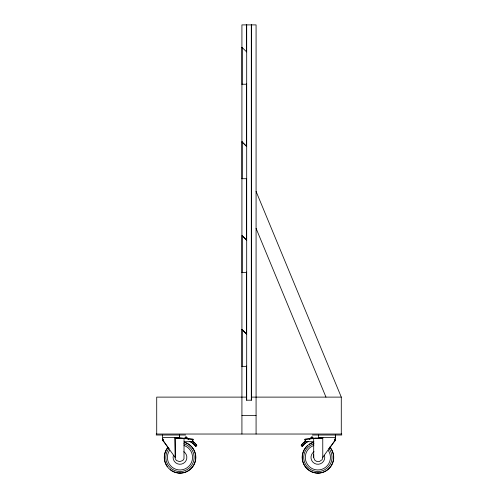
<?xml version="1.0" encoding="UTF-8"?>
<svg xmlns="http://www.w3.org/2000/svg" width="498" height="498" viewBox="0 0 498 498"><rect width="100%" height="100%" fill="white"/><g stroke="black" fill="none" stroke-linecap="round" stroke-linejoin="round"><path stroke-width="0.75" d="M184.055 438.315L183.986 458.726L182.816 460.501L179.61 461.658L176.41 460.501L175.234 458.726L175.035 437.611L175.34 457.662L162.709 440.139L162.821 440.786L162.491 438.346M304.95 439.342L313.684 438.464L322.704 438.458L313.684 438.327L322.76 437.611L322.76 457.699L322.15 459.679L319.405 461.528L317.058 461.528L315.029 460.501L313.703 457.699L313.684 438.327L316.112 438.147M322.76 438.072L322.76 437.611M335.328 438.383L335.023 440.786L335.353 438.346M335.49 438.383L335.179 440.786L335.509 438.346M335.353 438.252L335.098 440.276L322.76 457.307M335.509 438.252L335.26 440.276L329.763 447.858M335.023 440.381L335.328 438.284M335.179 440.381L335.49 438.284M192.913 439.224L192.489 441.633L184.154 441.745M192.645 441.633L193.068 439.224L175.084 437.611L184.316 438.327L175.14 438.458L184.21 438.315M185.063 437.879L186.103 436.846L188.406 439.143M309.594 439.143L311.897 436.846L312.937 437.879L312.016 438.8M309.756 439.143L312.059 436.846L313.093 437.879M313.846 441.745L305.355 441.633L304.932 439.224L313.945 438.315M241.922 47.322L246.691 51.935M241.922 84.237L246.691 84.237M246.691 146.412L241.922 141.793L246.541 146.412M241.922 178.707L246.691 178.707M242.078 235.616L246.691 240.235L242.078 235.616L242.078 272.531M241.922 272.531L246.691 272.531M246.691 334.058L241.922 329.439L246.541 334.058M241.922 366.354L246.691 366.354M246.541 397.118L156.714 397.118L156.714 434.032M251.459 397.118L341.286 397.118L341.286 434.032M241.922 415.575L256.078 415.575M156.185 434.032L341.815 434.032M156.185 435.009L185.63 435.009M312.371 435.009L341.815 435.009M179.093 473.1L180.818 473.1M317.182 473.1L318.907 473.1M184.16 438.464L193.05 439.342M188.244 439.143L185.941 436.846L184.907 437.879L185.829 438.8M168.262 447.677L162.902 440.276L162.746 438.95M162.491 438.252L162.821 440.381M256.078 191.4L341.286 397.118M256.078 228.377L325.972 397.118M305.087 439.224L305.511 441.633M162.771 438.987L162.977 440.381M162.51 438.284L162.74 440.662L162.51 438.383M335.509 435.009L335.509 437.611L318.378 437.611L318.378 435.009M335.353 435.009L335.353 437.611M313.703 454.761L313.703 457.699M256.078 434.032L256.078 24.9L241.922 24.9L241.922 434.032M251.459 24.9L251.459 400.193L246.541 400.193L246.541 366.005M251.309 24.9L251.309 400.193M246.691 24.9L246.691 400.193M246.541 24.9L246.541 51.319M246.541 83.95L246.541 146.113M246.541 178.745L246.541 240.129M246.541 271.989L246.541 334.152M242.078 47.322L242.078 84.237M242.078 141.793L242.078 178.707M242.078 329.439L242.078 366.354M179.622 435.009L179.622 437.611L162.491 437.611L162.491 435.009M179.461 435.009L179.461 437.611M329.657 447.005A15.712 15.712 0 0 1 326.389 470.604A15.712 15.712 0 0 1 303.543 463.856A15.712 15.712 0 0 1 313.616 442.268M328.755 448.368A14.143 14.143 0 0 1 325.294 469.433A14.143 14.143 0 0 1 304.919 463.078A14.143 14.143 0 0 1 314.045 443.78M328.325 450.422A12.568 12.568 0 0 1 323.899 468.425A12.568 12.568 0 0 1 306.357 462.449A12.568 12.568 0 0 1 313.846 445.486M324.484 455.539A6.872 6.872 0 0 1 320.407 463.787A6.872 6.872 0 0 1 311.779 460.594A6.872 6.872 0 0 1 314.051 451.68M305.336 441.365A15.22 15.22 0 0 0 301.122 445.405L302.161 446.445A15.388 15.388 0 0 1 307.839 441.577M183.799 443.78A14.143 14.143 0 0 1 192.925 463.078A14.143 14.143 0 0 1 172.545 469.433A14.143 14.143 0 0 1 169.09 448.368M184.223 442.268A15.712 15.712 0 0 1 194.394 463.638A15.712 15.712 0 0 1 171.854 470.853A15.712 15.712 0 0 1 167.726 447.553M183.999 445.486A12.568 12.568 0 0 1 191.487 462.449A12.568 12.568 0 0 1 173.939 468.425A12.568 12.568 0 0 1 169.513 450.422M183.787 451.68A6.872 6.872 0 0 1 186.059 460.594A6.872 6.872 0 0 1 177.431 463.787A6.872 6.872 0 0 1 173.354 455.539M192.502 441.365A15.22 15.22 0 0 1 196.716 445.405L195.683 446.445A15.388 15.388 0 0 0 190.006 441.577M330.274 447.553A15.712 15.712 0 0 1 328.935 468.711A15.712 15.712 0 0 1 307.739 469.278A15.712 15.712 0 0 1 305.274 448.212M305.697 447.658A15.712 15.712 0 0 1 307.633 445.61M309.308 444.322A15.712 15.712 0 0 1 313.777 442.268M305.498 441.365A15.22 15.22 0 0 0 301.284 445.405L302.317 446.445A15.388 15.388 0 0 1 307.994 441.577M184.385 442.268A15.712 15.712 0 0 1 194.102 464.597A15.712 15.712 0 0 1 170.285 469.645M167.384 466.582A15.712 15.712 0 0 1 164.44 456.629M164.57 455.216A15.712 15.712 0 0 1 167.888 447.553M192.664 441.365A15.22 15.22 0 0 1 196.878 445.405L195.839 446.445A15.388 15.388 0 0 0 190.161 441.577M162.865 440.139L162.902 440.662L162.715 438.838L162.977 440.786L162.871 440.132"/></g></svg>
